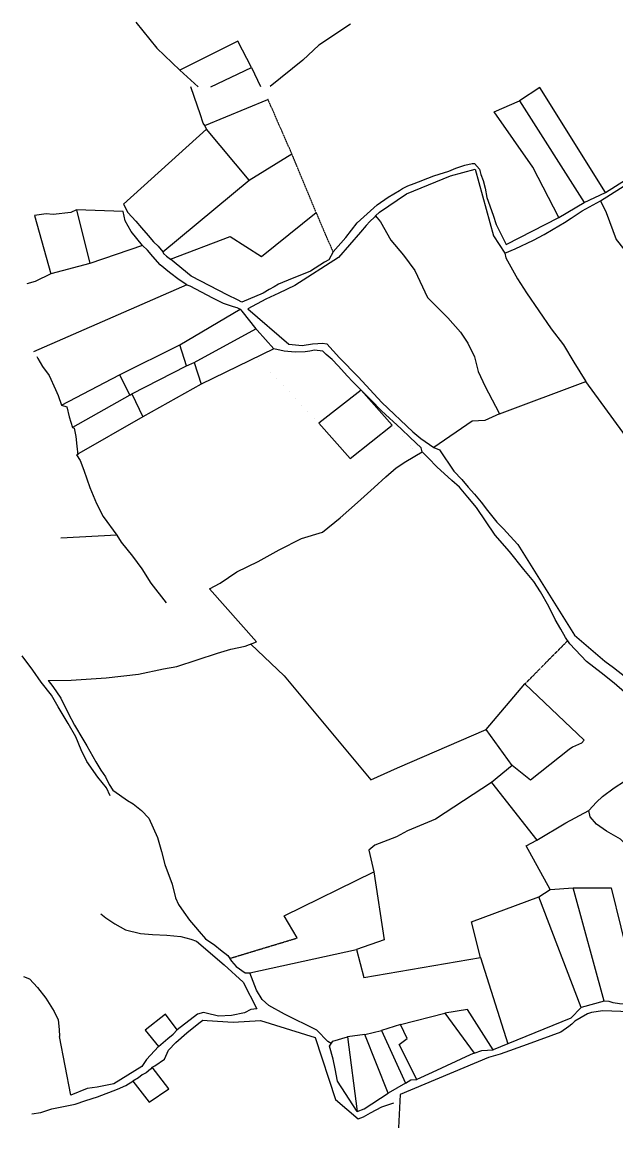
# Model space of a CAD drawing. Header units: millimetres. Extents: x 585668 to 596421, y 1344570 to 1349375.
# Drawn here: x 585668 to 586664, y 1346675 to 1348528 of the extents above; entities that cross this region are included whole.
import ezdxf

# ---------------------------------------------------------------- set-up
doc = ezdxf.new("R2010")
doc.units = ezdxf.units.MM
doc.linetypes.add('DIVIDE', pattern=[1.25, 0.5, -0.25, 0, -0.25, 0, -0.25])
doc.linetypes.add('HIDDEN', pattern=[0.375, 0.25, -0.125])
for name, color, linetype in [('2', 7, 'Continuous'), ('3', 7, 'Continuous'), ('CVL_CUADCON_LIN', 8, 'Continuous')]:
    doc.layers.add(name, color=color, linetype=linetype)

msp = doc.modelspace()

# ---------------------------------------------------------------- linework, layer by layer
at = {"color": 1}
msp.add_lwpolyline([(586287.625, 1347852.894), (586235.791, 1347911.487), (586164.908, 1347856.191), (586217.22, 1347797.073)], close=True, dxfattribs=at)
at = {"layer": '2', "color": 1, "linetype": 'Continuous'}
for p, q in [((585858.302, 1348528.27), (585893.517, 1348484.333)), ((586029.357, 1348496.125), (585932.222, 1348447.796)), ((586052.375, 1348452.088), (586029.357, 1348496.125)), ((585893.517, 1348484.333), (585932.222, 1348447.796)), ((585932.222, 1348447.796), (585962.715, 1348419.883)), ((585983.8, 1348419.952), (586052.375, 1348452.088)), ((586052.375, 1348452.088), (586067.399, 1348420.224)), ((585974.199, 1348355.199), (586079.746, 1348398.805)), ((586501.172, 1348396.087), (586609.708, 1348226.172)), ((585837.406, 1348223.148), (585976.687, 1348349.078)), ((585976.687, 1348349.078), (585974.199, 1348355.199)), ((586048.094, 1348263.09), (585976.687, 1348349.078)), ((586048.094, 1348263.09), (586119.609, 1348307.74)), ((586645.162, 1348242.654), (586765.73, 1348319.686)), ((585903.783, 1348143.047), (586048.094, 1348263.09)), ((586609.708, 1348226.172), (586645.162, 1348242.654)), ((586567.066, 1348200.854), (586609.708, 1348226.172)), ((585688.376, 1348204.046), (585715.986, 1348106.22)), ((585758.827, 1348213.63), (585781.168, 1348123.473)), ((586069.096, 1348135.327), (586160.424, 1348209.296)), ((585916.127, 1348130.999), (586016.546, 1348169.057)), ((586016.546, 1348169.057), (586069.096, 1348135.327)), ((585869.582, 1348154.004), (585781.168, 1348123.473)), ((585781.168, 1348123.473), (585715.986, 1348106.22)), ((585715.986, 1348106.22), (585689.459, 1348093.731)), ((585689.459, 1348093.731), (585675.704, 1348089.524)), ((585943.956, 1348088.07), (585686.665, 1347975.822)), ((585932.165, 1347987.265), (586033.28, 1348047.175)), ((585955.791, 1347957.842), (586059.164, 1348014.428)), ((585830.879, 1347937.015), (585932.165, 1347987.265)), ((585943.296, 1347952.353), (585932.165, 1347987.265)), ((586089.358, 1347980.629), (585967.674, 1347921.652)), ((585943.296, 1347952.353), (585955.791, 1347957.842)), ((585955.791, 1347957.842), (585967.674, 1347921.652)), ((585733.652, 1347885.969), (585830.879, 1347937.015)), ((585830.879, 1347937.015), (585848.114, 1347902.815)), ((585851.692, 1347905.327), (585943.296, 1347952.353)), ((585967.674, 1347921.652), (585869.905, 1347866.799)), ((586467.698, 1347871.519), (586612.46, 1347925.984)), ((586706.105, 1347796.859), (586612.46, 1347925.984)), ((585848.114, 1347902.815), (585752.132, 1347848.963)), ((585848.114, 1347902.815), (585851.692, 1347905.327)), ((585851.692, 1347905.327), (585869.905, 1347866.799)), ((585869.905, 1347866.799), (585758.849, 1347802.905)), ((585826.533, 1347668.148), (585732.496, 1347663.079)), ((586060.234, 1347489.321), (585981.738, 1347578.163)), ((586050.931, 1347485.712), (586106.742, 1347432.513)), ((586106.742, 1347432.513), (586252.33, 1347258.226)), ((586445.363, 1347342.538), (586510.292, 1347419.013)), ((586488.794, 1347282.451), (586445.363, 1347342.538)), ((586488.794, 1347282.451), (586453.996, 1347253.51)), ((586519.829, 1347257.795), (586488.794, 1347282.451)), ((586453.996, 1347253.51), (586530.137, 1347156.808)), ((586578.911, 1347186.142), (586617.196, 1347206.921)), ((586530.137, 1347156.808), (586578.911, 1347186.142)), ((586248.773, 1347140.07), (586257.355, 1347104.162)), ((586257.355, 1347104.162), (586274.157, 1346990.159)), ((586533.388, 1347062.233), (586552.293, 1347074.531)), ((586552.293, 1347074.531), (586591.184, 1347077.259)), ((586642.895, 1346886.973), (586591.184, 1347077.259)), ((586591.184, 1347077.259), (586654.947, 1347077.241)), ((586654.947, 1347077.241), (586703.038, 1346879.614)), ((586420.742, 1347020.21), (586533.388, 1347062.233)), ((586604.7, 1346876.614), (586533.388, 1347062.233)), ((586435.979, 1346960.61), (586420.742, 1347020.21)), ((586049.111, 1346934.832), (586228.037, 1346974.019)), ((586274.157, 1346990.159), (586228.037, 1346974.019)), ((586228.037, 1346974.019), (586240.59, 1346927.15)), ((586240.59, 1346927.15), (586435.979, 1346960.61)), ((586435.979, 1346960.61), (586481.728, 1346815.614)), ((586041.234, 1346934.642), (586049.111, 1346934.832)), ((586642.895, 1346886.973), (586604.7, 1346876.614)), ((585907.776, 1346865.342), (585873.76, 1346838.682)), ((585927.364, 1346839.001), (585907.776, 1346865.342)), ((586301.641, 1346848.11), (586376.239, 1346867.318)), ((586413.887, 1346873.107), (586376.239, 1346867.318)), ((586376.239, 1346867.318), (586425.198, 1346800.069)), ((586457.257, 1346805.904), (586413.887, 1346873.107)), ((586301.641, 1346848.11), (586270.053, 1346837.95)), ((586312.871, 1346824.634), (586301.641, 1346848.11)), ((585749.357, 1346729.403), (585730.392, 1346828.175)), ((585873.76, 1346838.682), (585896.385, 1346811.045)), ((586241.795, 1346831.067), (586213.058, 1346827.492)), ((586213.058, 1346827.492), (586228.999, 1346702.058)), ((586241.795, 1346831.067), (586270.053, 1346837.95)), ((586281.091, 1346733.144), (586241.795, 1346831.067)), ((586270.053, 1346837.95), (586310.193, 1346749.678)), ((586299.572, 1346814.323), (586312.871, 1346824.634)), ((586329.043, 1346755.623), (586299.572, 1346814.323)), ((586481.728, 1346815.614), (586457.257, 1346805.904)), ((585913.559, 1346740.247), (585885.925, 1346776.312)), ((585853.209, 1346753.199), (585880.847, 1346717.642)), ((585880.847, 1346717.642), (585913.559, 1346740.247)), ((586310.193, 1346749.678), (586281.091, 1346733.144)), ((586301.328, 1346730.512), (586298.571, 1346674.799))]:
    msp.add_line(p, q, dxfattribs=at)
at = {"layer": '2', "color": 1, "linetype": 'DIVIDE'}
msp.add_line((586119.609, 1348307.74), (586079.746, 1348398.805), dxfattribs=at)
at = {"layer": '2', "color": 1, "linetype": 'Continuous'}
for points in [[(586217.896, 1348524.871), (586165.108, 1348489.869), (586137.899, 1348464.228), (586083.651, 1348420.277)], [(585974.199, 1348355.199), (585971.182, 1348358.782), (585965.983, 1348374.583), (585961.776, 1348387.58), (585950.345, 1348419.843)], [(586645.162, 1348242.654), (586534.945, 1348418.938), (586501.172, 1348396.087)], [(586567.066, 1348200.854), (586523.591, 1348285.341), (586458.593, 1348378.139), (586501.172, 1348396.087)], [(586188.816, 1348143.234), (586210.107, 1348167.204), (586229.117, 1348191.7), (586245.761, 1348207.067), (586262.912, 1348222.175), (586281.313, 1348234.985), (586300.209, 1348246.266), (586305.318, 1348249.528), (586313.994, 1348254.031), (586324.695, 1348257.755), (586331.834, 1348260.746), (586347.636, 1348266.716), (586357.578, 1348270.7), (586366.746, 1348273.42), (586382.793, 1348278.371), (586394.522, 1348283.357), (586409.299, 1348288.318), (586422.028, 1348291.517), (586425.839, 1348291.486), (586434.141, 1348282.013), (586436.348, 1348272.845), (586440.073, 1348262.902), (586443.518, 1348249.911), (586446.179, 1348234.386), (586456.848, 1348204.815), (586462.303, 1348189.266), (586479.033, 1348155.578), (586567.066, 1348200.854)], [(586636.913, 1348228.743), (586754.409, 1348303.005), (586755.432, 1348303.759), (586758.233, 1348304.498), (586768.385, 1348303.398), (586833.776, 1348256.346)], [(586259.956, 1348203.391), (586266.613, 1348209.436), (586311.589, 1348240.326), (586385.776, 1348270.721), (586426.77, 1348281.566), (586457.566, 1348170.243), (586476.623, 1348141.111)], [(585837.406, 1348223.148), (585844.909, 1348209.361), (585858.247, 1348194.764), (585867.804, 1348183.502), (585879.125, 1348170.7), (585887.672, 1348160.209), (585895.481, 1348152.519), (585903.783, 1348143.047)], [(586476.623, 1348141.111), (586493.959, 1348148.338), (586524.566, 1348162.573), (586542.431, 1348172.083), (586557.753, 1348181.361), (586576.393, 1348192.39), (586587.631, 1348199.414), (586606.027, 1348211.716), (586636.913, 1348228.743)], [(586636.913, 1348228.743), (586646.399, 1348209.349), (586663.283, 1348163.968), (586686.402, 1348134.549), (586705.92, 1348100.076), (586722.451, 1348072.744), (586741.54, 1348047.424), (586756.35, 1348026.715), (586770.346, 1347999.912), (586795.93, 1347961.831), (586824.059, 1347924.237), (586839.39, 1347905.048), (586852.209, 1347889.184), (586862.497, 1347874.357), (586874.778, 1347854.94)], [(585758.827, 1348213.63), (585749.645, 1348209.385), (585719.894, 1348206.073), (585708.213, 1348206.678), (585688.376, 1348204.046)], [(585869.582, 1348154.004), (585850.732, 1348177.543), (585840.216, 1348195.421), (585837.045, 1348210.697), (585758.827, 1348213.63)], [(586259.956, 1348203.391), (586258.414, 1348201.37), (586250.222, 1348194.067), (586244.323, 1348187.508), (586234.826, 1348176.149), (586198.131, 1348133.499), (586124.567, 1348086.832), (586098.037, 1348074.089), (586076.102, 1348063.85), (586045.731, 1348047.58), (586114.827, 1347988.298), (586137.166, 1347986.334), (586154.209, 1347988.989), (586163.361, 1347989.676), (586170.983, 1347989.868), (586178.341, 1347988.79), (586199.48, 1347965.487), (586230.963, 1347933.965), (586270.475, 1347890.685), (586322.639, 1347841.709), (586336.006, 1347830.416), (586357.721, 1347814.987)], [(586259.956, 1348203.391), (586267.999, 1348193.412), (586285.518, 1348162.768), (586306.893, 1348137.43), (586325.982, 1348112.11), (586347.183, 1348066.44), (586380.935, 1348032.866), (586402.317, 1348008.29), (586414.61, 1347990.397), (586425.59, 1347967.431), (586431.727, 1347942.473), (586443.707, 1347917.72), (586461.207, 1347884.789), (586467.698, 1347871.519)], [(585943.956, 1348088.07), (585930.819, 1348096.566), (585914.665, 1348108.645), (585899.023, 1348121.228), (585886.698, 1348135.563), (585877.895, 1348145.802), (585869.582, 1348154.004)], [(585903.783, 1348143.047), (585904.777, 1348140.497), (585909.821, 1348136.135), (585916.127, 1348130.999)], [(586188.816, 1348143.234), (586181.841, 1348129.821), (586174.186, 1348125.818), (586151.195, 1348111.012), (586132.84, 1348103.539), (586120.349, 1348098.559), (586097.404, 1348089.09), (586090.254, 1348084.828), (586081.83, 1348080.069), (586071.871, 1348074.051), (586036.175, 1348058.842), (586028.843, 1348062.969), (586012.651, 1348070.728), (585951.191, 1348102.243), (585916.127, 1348130.999)], [(586476.623, 1348141.111), (586478.331, 1348132.964), (586497.847, 1348098.236), (586513.139, 1348074.473), (586554.03, 1348014.407), (586574.63, 1347987.55), (586591.908, 1347958.433), (586602.439, 1347942.334), (586612.46, 1347925.984)], [(585943.956, 1348088.07), (585948.515, 1348086.508), (585986.954, 1348066.111), (586004.659, 1348057.069), (586021.124, 1348051.596), (586027.461, 1348050.019), (586033.28, 1348047.175)], [(586033.28, 1348047.175), (586036.046, 1348043.848), (586059.164, 1348014.428)], [(586059.164, 1348014.428), (586061.783, 1348011.92), (586089.358, 1347980.629)], [(586338.1, 1347808.032), (586336.125, 1347814.657), (586317.728, 1347831.837), (586302.867, 1347846.702), (586270.101, 1347876.709), (586252.472, 1347894.646), (586237.614, 1347909.764), (586230.558, 1347916.431), (586221.238, 1347925.658), (586213.188, 1347934.874), (586197.332, 1347952.034), (586187.261, 1347962.538), (586177.428, 1347971.26), (586171.886, 1347976.644), (586157.93, 1347978.538), (586150.038, 1347976.57), (586141.898, 1347975.366), (586125.128, 1347974.997), (586106.6, 1347976.929), (586089.358, 1347980.629)], [(585692.186, 1347967.898), (585694.19, 1347964.577), (585702.203, 1347951.041), (585713.248, 1347935.7), (585723.716, 1347912.23), (585727.949, 1347902.283), (585733.652, 1347885.969)], [(585733.652, 1347885.969), (585742.523, 1347883.609), (585746.443, 1347866.802), (585752.132, 1347848.963)], [(586467.698, 1347871.519), (586443.213, 1347860.284), (586421.613, 1347859.445), (586357.721, 1347814.987)], [(585752.132, 1347848.963), (585754.915, 1347847.67), (585757.589, 1347833.669), (585759.481, 1347817.387), (585761.391, 1347803.138)], [(585981.738, 1347578.163), (585999.349, 1347587.676), (586027.711, 1347606.758), (586063.427, 1347624.254), (586098.396, 1347643.536), (586136.16, 1347662.795), (586171.055, 1347673.435), (586200.727, 1347697.081), (586229.658, 1347723.275), (586257.563, 1347748.207), (586277.024, 1347766.092), (586294.428, 1347781.198), (586310.778, 1347791.737), (586338.1, 1347808.032)], [(586460.362, 1347668.504), (586429.005, 1347714.766), (586414.418, 1347731.916), (586400.335, 1347748.552), (586387.733, 1347760.094), (586362.777, 1347782.666), (586348.423, 1347797.272), (586338.1, 1347808.032)], [(586357.721, 1347814.987), (586366.835, 1347811.353), (586391.168, 1347775.569), (586404.259, 1347761.736), (586415.325, 1347748.683), (586425.639, 1347736.906), (586436.954, 1347723.342), (586447.251, 1347709.532), (586463.34, 1347689.829), (586474.674, 1347678.552), (586479.457, 1347673.429), (586498.583, 1347652.43), (586593.558, 1347500.674), (586644.246, 1347457.301), (586658.887, 1347446.506), (586679.069, 1347430.073)], [(585758.849, 1347802.905), (585765.121, 1347793.703), (585771.077, 1347777.387), (585781.494, 1347748.073), (585792.442, 1347721.295), (585803.43, 1347699.347), (585826.533, 1347668.148)], [(585826.533, 1347668.148), (585833.802, 1347656.651), (585852.906, 1347633.11), (585868.217, 1347611.634), (585883.511, 1347588.125), (585909.137, 1347554.872)], [(586585.302, 1347486), (586578.281, 1347496.733), (586570.273, 1347510.778), (586560.76, 1347527.123), (586550.531, 1347548.811), (586536.518, 1347573.581), (586525.234, 1347590.703), (586508.387, 1347610.921), (586484.514, 1347641.109), (586460.362, 1347668.504)], [(585711.645, 1347424.593), (585750.01, 1347425.293), (585808.474, 1347429.385), (585862.889, 1347435.29), (585904.627, 1347444.095), (585927.016, 1347447.976), (585995.036, 1347470.289), (586017.453, 1347477.475), (586041.627, 1347482.104), (586060.234, 1347489.321)], [(586744.609, 1347341.337), (586738.335, 1347350.285), (586716.647, 1347368.763), (586695.99, 1347389.013), (586676.822, 1347405.183), (586659.676, 1347420.066), (586637.977, 1347437.274), (586613.503, 1347456.793), (586585.302, 1347486)], [(585815.153, 1347231.338), (585808.917, 1347244.606), (585794.847, 1347262.767), (585776.272, 1347288.845), (585766.79, 1347308.748), (585757.575, 1347330.174), (585745.069, 1347352.898), (585728.032, 1347380.488), (585717.021, 1347399.895), (585699.43, 1347422.153), (585685.629, 1347442.091), (585667.799, 1347466.13)], [(585711.645, 1347424.593), (585719.178, 1347414.365), (585732.729, 1347394.936), (585745.217, 1347370.179), (585755.459, 1347350.016), (585769.735, 1347326.261), (585775.989, 1347315.026), (585791.257, 1347288.467), (585799.776, 1347274.672), (585807.298, 1347263.173), (585813.793, 1347250.411), (585819.809, 1347240.957), (585830.918, 1347232.987), (585844.3, 1347223.472), (585853.905, 1347217.801), (585868.036, 1347206.756), (585880.117, 1347193.693), (585894.577, 1347161.804), (585901.484, 1347137.856), (585906.632, 1347116.209), (585919.303, 1347083.064), (585924.953, 1347060.651), (585929.937, 1347049.426), (585938.46, 1347036.139), (585948.253, 1347022.842), (585958.059, 1347011.07), (585964.349, 1347003.901), (585975.169, 1346991.866), (585990.572, 1346981.064), (586000.159, 1346973.36), (586012.523, 1346963.6)], [(586510.292, 1347419.013), (586609.572, 1347324.661), (586605.212, 1347319.868), (586589.909, 1347312.878), (586584.286, 1347308.858), (586519.829, 1347257.795)], [(586252.33, 1347258.226), (586296.453, 1347278.449), (586445.363, 1347342.538)], [(586659.947, 1347244.947), (586677.315, 1347255.732), (586692.155, 1347268.063), (586703.66, 1347276.61), (586713.648, 1347285.931), (586725.458, 1347300.321), (586735.226, 1347313.711), (586742.45, 1347326.614), (586744.609, 1347341.337)], [(586453.996, 1347253.51), (586360.489, 1347192.013), (586313.327, 1347172.832), (586294.95, 1347162.817), (586259.008, 1347148.627), (586248.773, 1347140.07)], [(586617.196, 1347206.921), (586630.269, 1347220.538), (586640.005, 1347230.116), (586659.947, 1347244.947)], [(586780.525, 1346880.245), (586772.915, 1346940.544), (586762.82, 1346977.735), (586754.857, 1347026.6), (586736.418, 1347068.435), (586727.676, 1347085.79), (586703.382, 1347126.148), (586682.473, 1347146.654), (586670.131, 1347158.956), (586647.127, 1347172.108), (586629.954, 1347183.941), (586619.644, 1347196.226), (586617.196, 1347206.921)], [(586552.293, 1347074.531), (586512.529, 1347147.55), (586530.137, 1347156.808)], [(586128.619, 1346993.14), (586106.836, 1347030.174), (586257.355, 1347104.162)], [(585799.478, 1347033.475), (585807.806, 1347027.052), (585823.214, 1347016.758), (585841.167, 1347006.952), (585866.006, 1347000.393), (585886.314, 1346998.7), (585910.442, 1346997.992), (585933.794, 1346995.766), (585950.52, 1346991.053), (585959.893, 1346987.926), (586006.037, 1346947.895), (586038.051, 1346918.911), (586061.038, 1346874.242), (586051.12, 1346873.054), (586040.405, 1346867.805), (586018.77, 1346862.9), (585996.659, 1346861.812), (585976.125, 1346866.811), (585971.566, 1346868.373), (585961.885, 1346865.149), (585927.364, 1346839.001)], [(586012.523, 1346963.6), (586018.539, 1346954.146), (586026.337, 1346945.186), (586041.234, 1346934.642)], [(585670.289, 1346928.811), (585680.414, 1346924.661), (585693.753, 1346910.063), (585707.319, 1346892.414), (585721.606, 1346869.93), (585728.088, 1346855.643), (585729.984, 1346839.869), (585730.392, 1346828.175)], [(586185.651, 1346816.154), (586179.966, 1346819.632), (586161.84, 1346838.844), (586107.451, 1346865.472), (586081.158, 1346880.176), (586069.81, 1346889.928), (586060.293, 1346905.765), (586049.111, 1346934.832)], [(586703.038, 1346879.614), (586703.546, 1346879.61), (586695.144, 1346877.392), (586690.077, 1346878.959), (586683.24, 1346881.557), (586668.77, 1346882.693), (586657.86, 1346884.308), (586651.273, 1346886.396), (586642.895, 1346886.973), (586642.895, 1346886.973)], [(586701.239, 1346868.605), (586640.979, 1346870.977), (586621.901, 1346868.085), (586615.277, 1346865.852), (586593.834, 1346853.829), (586588.964, 1346848.786), (586583.846, 1346844.508), (586570.559, 1346835.468), (586514.239, 1346814.837), (586468.876, 1346798.183), (586449.013, 1346792.502), (586301.328, 1346730.512)], [(586604.7, 1346876.614), (586587.015, 1346858.46), (586481.728, 1346815.614)], [(585885.925, 1346776.312), (585890.009, 1346778.565), (585906.621, 1346790.12), (585912.846, 1346805.064), (585925.151, 1346817.924), (585943.834, 1346834.036), (585963.788, 1346850.138), (585970.69, 1346855.164), (585978.054, 1346854.849), (586021.218, 1346852.205), (586067.22, 1346854.621), (586158.937, 1346826.16), (586192.845, 1346722.182), (586230.929, 1346690.097), (586239.848, 1346693.327), (586251.336, 1346699.84), (586270.477, 1346710.103), (586290.855, 1346716.543)], [(585896.385, 1346811.045), (585911.998, 1346824.641), (585920.696, 1346831.686), (585927.364, 1346839.001)], [(586182.694, 1346811.985), (586188.609, 1346820.323), (586213.058, 1346827.492)], [(585896.385, 1346811.045), (585876.386, 1346789.607), (585868.152, 1346777.475), (585821.417, 1346748.887), (585793.425, 1346743.272), (585776.889, 1346740.613), (585749.357, 1346729.403)], [(586228.999, 1346702.058), (586196.414, 1346753.16), (586192.019, 1346773.783), (586188.857, 1346790.076), (586182.694, 1346811.985)], [(586425.198, 1346800.069), (586418.316, 1346797.33), (586354.548, 1346767.357), (586329.043, 1346755.623)], [(586425.198, 1346800.069), (586438.193, 1346804.537), (586457.257, 1346805.904)], [(585885.925, 1346776.312), (585882.85, 1346773.287), (585875.429, 1346766.994), (585868.798, 1346763.999), (585862.656, 1346758.713), (585853.209, 1346753.199)], [(585683.802, 1346698.429), (585699.063, 1346700.59), (585717.659, 1346706.536), (585740.054, 1346711.18), (585756.594, 1346714.348), (585774.43, 1346720.555), (585794.298, 1346726.744), (585827.437, 1346739.941), (585841.458, 1346745.671), (585853.209, 1346753.199)], [(586310.193, 1346749.678), (586318.878, 1346755.198), (586329.043, 1346755.623)], [(586228.999, 1346702.058), (586240.98, 1346706.788), (586281.091, 1346733.144), (586281.091, 1346733.144)]]:
    msp.add_lwpolyline(points, dxfattribs=at)
at = {"layer": '2', "color": 1, "linetype": 'DIVIDE'}
msp.add_lwpolyline([(586188.816, 1348143.234), (586160.424, 1348209.296), (586119.609, 1348307.74)], dxfattribs=at)
at = {"layer": '3', "color": 30, "linetype": 'HIDDEN'}
for p, q in [((586510.292, 1347419.013), (586581.791, 1347491.366)), ((586015.531, 1346958.873), (586128.619, 1346993.14))]:
    msp.add_line(p, q, dxfattribs=at)
at = {"layer": 'CVL_CUADCON_LIN', "color": 1, "lineweight": 13, "ltscale": 0.5, "const_width": 0.02, "flags": 128}
for points in [[(586164.908, 1347856.191), (586060.237, 1347966.515)], [(586287.625, 1347852.894), (586340.632, 1347792.975)]]:
    msp.add_lwpolyline(points, dxfattribs=at)
msp.add_lwpolyline([(586287.625, 1347852.894), (586235.791, 1347911.487), (586164.908, 1347856.191), (586217.22, 1347797.073)], close=True, dxfattribs=at)

doc.saveas('drawing.dxf')
